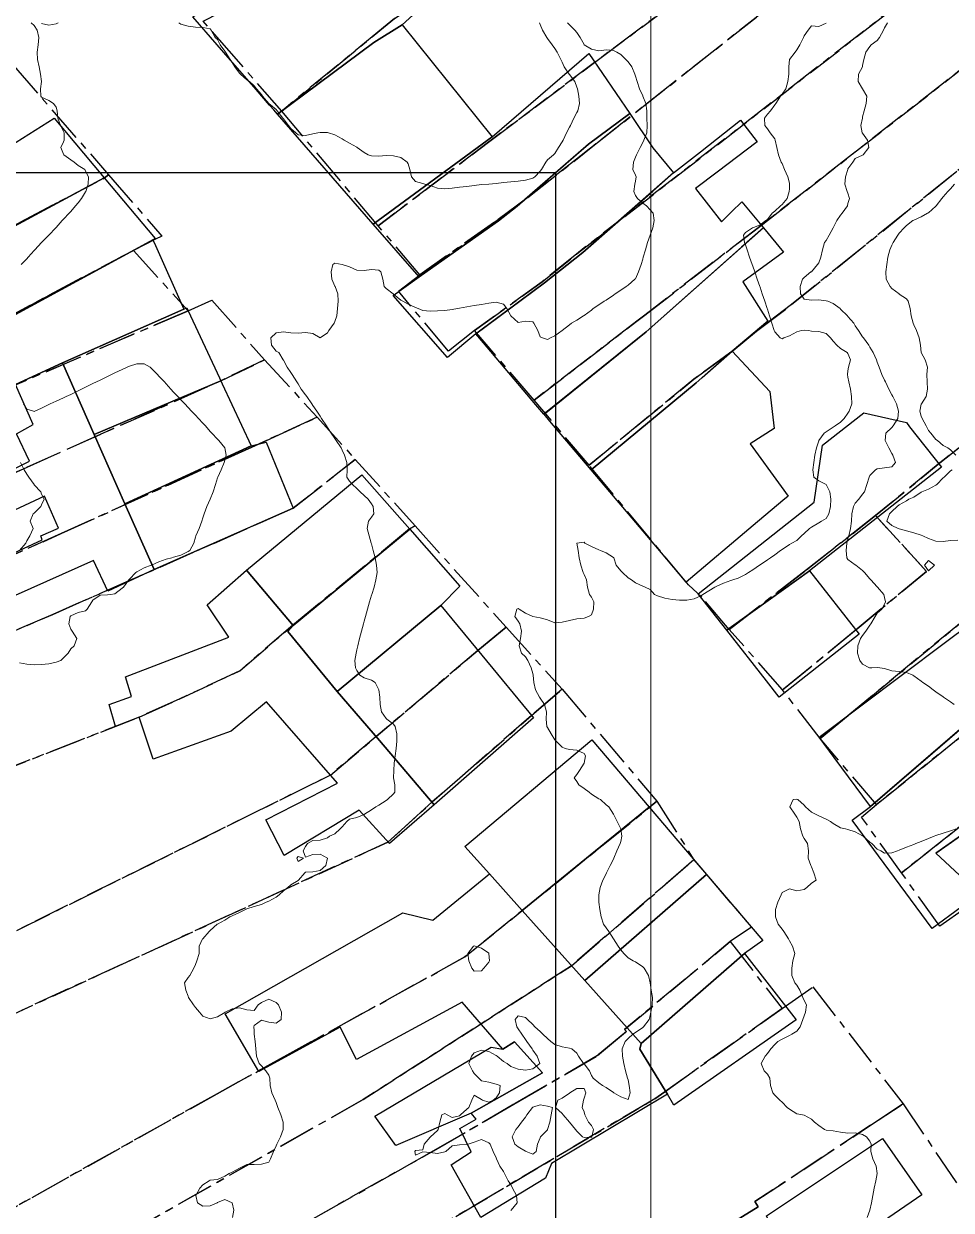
# Model space of a CAD drawing. Header units: centimetres. Extents: x 0 to 642158, y -847 to 649707.
# Drawn here: x 617224 to 617287.3, y 621390.7 to 621471.7 of the extents above; entities that cross this region are included whole.
import ezdxf

# ---------------------------------------------------------------- set-up
doc = ezdxf.new("R2010")
doc.units = ezdxf.units.CM
doc.header["$MEASUREMENT"] = 0
doc.linetypes.add('CENTERX2', pattern=[4, 2.5, -0.5, 0.5, -0.5])
doc.layers.add('MEV_grille', color=254, linetype='Continuous', lineweight=9)
doc.layers.add('WAL_topographie 0.5', color=253, linetype='Continuous', lineweight=20)
doc.layers.add('SPW_batiments', color=7, linetype='Continuous')
doc.layers.add('SPW_parcellaire cadastral', color=7, linetype='CENTERX2', lineweight=25, true_color=0xff0542)
picture_1 = doc.add_image_def('image2.png', size_in_pixel=(6614, 11023))

# ---------------------------------------------------------------- blocks, each defined once
blk = doc.blocks.new('*U112')
at = {"layer": 'MEV_grille', "transparency": 33554687}
blk.add_lwpolyline([(0, 1825.476), (0, -1825.476)], dxfattribs=at)
blk = doc.blocks.new('*U113')
at = {"layer": 'MEV_grille', "color": 0, "linetype": 'ByBlock', "lineweight": -2, "transparency": 16777216}
blk.add_blockref('*U112', (1900, 0), dxfattribs=at)

msp = doc.modelspace()

# ---------------------------------------------------------------- linework, layer by layer
at = {"layer": 'SPW_batiments'}
for points in [[(617241.095, 621465.799), (617240.807, 621466.129), (617239.883, 621467.192), (617237.987, 621469.37), (617237.219, 621470.253), (617235.568, 621472.15), (617243.319, 621477.393), (617244.901, 621478.484), (617248.426, 621480.875), (617249.983, 621481.512), (617250.819, 621481.854), (617252.988, 621483.464), (617253.941, 621481.952), (617249.926, 621479.143), (617253.534, 621474.978), (617249.835, 621471.6), (617247.913, 621470.411), (617241.336, 621465.522), (617241.095, 621465.799)], [(617241.336, 621465.522), (617247.913, 621470.411), (617249.835, 621471.6), (617255.973, 621463.97), (617247.866, 621458.017), (617241.336, 621465.522)], [(617250.996, 621454.421), (617247.866, 621458.017), (617255.973, 621463.97), (617262.584, 621469.656), (617265.369, 621465.549), (617262.556, 621463.469), (617261.501, 621462.555), (617257.678, 621459.242), (617256.405, 621458.231), (617250.996, 621454.421)], [(617229.528, 621461.169), (617219.873, 621455.994), (617219.763, 621456.187), (617217.634, 621459.913), (617217.881, 621460.068), (617226.117, 621465.231), (617229.528, 621461.169)], [(617268.351, 621461.513), (617262.163, 621456.067), (617259.548, 621454.006), (617255.119, 621450.707), (617254.87, 621450.522), (617252.935, 621448.924), (617249.222, 621453.143), (617250.996, 621454.421), (617256.405, 621458.231), (617257.678, 621459.242), (617261.735, 621462.757), (617262.556, 621463.469), (617265.369, 621465.549), (617266.942, 621463.229), (617268.351, 621461.513)], [(617272.915, 621465.097), (617274.046, 621463.634), (617271.329, 621461.565), (617269.849, 621460.438), (617271.627, 621458.166), (617272.313, 621458.842), (617273.012, 621459.53), (617274.48, 621457.758), (617272.984, 621456.432), (617266.487, 621450.67), (617259.517, 621445.041), (617258.965, 621445.692), (617255.638, 621449.617), (617254.87, 621450.522), (617259.548, 621454.006), (617262.163, 621456.067), (617266.935, 621460.267), (617268.351, 621461.513), (617268.757, 621461.832), (617270.182, 621462.951), (617272.915, 621465.097)], [(617233.001, 621457.032), (617232.839, 621456.944), (617232.641, 621456.836), (617223.469, 621451.847), (617219.99, 621455.847), (617219.873, 621455.994), (617229.528, 621461.169), (617233.001, 621457.032)], [(617273.082, 621454.08), (617274.789, 621451.383), (617272.357, 621449.349), (617272.087, 621449.113), (617269.894, 621447.195), (617262.73, 621441.252), (617259.92, 621444.566), (617259.518, 621445.041), (617259.526, 621445.048), (617266.487, 621450.67), (617272.093, 621455.642), (617274.48, 621457.758), (617275.861, 621456.089), (617273.082, 621454.08)], [(617233.017, 621456.546), (617234.959, 621452.222), (617234.753, 621452.131), (617226.669, 621448.547), (617223.477, 621447.072), (617221.673, 621451.084), (617223.469, 621451.847), (617232.641, 621456.836), (617232.839, 621456.944), (617233.017, 621456.546)], [(617235.26, 621452.102), (617237.386, 621447.516), (617237.471, 621447.333), (617228.835, 621443.664), (617226.669, 621448.547), (617234.753, 621452.131), (617234.959, 621452.222), (617235.162, 621452.312), (617235.26, 621452.102)], [(617275.798, 621439.153), (617273.788, 621437.453), (617269.224, 621433.593), (617267.524, 621435.597), (617265.526, 621437.954), (617262.73, 621441.252), (617269.894, 621447.195), (617270.301, 621447.552), (617272.357, 621449.349), (617274.919, 621446.605), (617275.219, 621444.066), (617273.576, 621443.03), (617275.685, 621440.118), (617276.16, 621439.46), (617275.798, 621439.153)], [(617228.835, 621443.664), (617230.935, 621438.931), (617232.922, 621434.449), (617229.771, 621432.964), (617228.804, 621435.064), (617223.454, 621432.681), (617222.971, 621434.064), (617220.921, 621433.264), (617220.523, 621434.272), (617225.287, 621436.481), (617225.204, 621436.747), (617226.404, 621437.281), (617225.454, 621439.464), (617220.654, 621437.23), (617219.653, 621439.513), (617222.833, 621441.054), (617224.436, 621441.831), (617223.553, 621443.714), (617224.686, 621444.347), (617223.477, 621447.072), (617226.669, 621448.547), (617228.835, 621443.664)], [(617237.567, 621447.129), (617239.536, 621442.883), (617230.935, 621438.931), (617228.835, 621443.664), (617237.471, 621447.333), (617237.567, 621447.129)], [(617286.622, 621441.43), (617277.616, 621434.352), (617277.197, 621434.052), (617271.977, 621430.316), (617270.027, 621432.797), (617277.936, 621439.043), (617278.512, 621442.931), (617281.324, 621445.14), (617284.231, 621444.472), (617284.453, 621444.189), (617286.622, 621441.43)], [(617242.42, 621438.633), (617232.922, 621434.449), (617230.935, 621438.931), (617239.536, 621442.883), (617240.57, 621443.149), (617242.42, 621438.633)], [(617250.366, 621437.196), (617242.421, 621430.633), (617239.221, 621434.399), (617247.086, 621440.916), (617250.366, 621437.196)], [(617253.787, 621433.317), (617252.471, 621432), (617245.422, 621426.133), (617242.037, 621430.216), (617242.421, 621430.633), (617250.366, 621437.196), (617253.787, 621433.317)], [(617242.421, 621430.633), (617242.037, 621430.216), (617245.422, 621426.133), (617248.302, 621422.781), (617252.031, 621418.392), (617248.973, 621415.75), (617246.923, 621418.034), (617241.789, 621414.933), (617240.539, 621417.383), (617245.423, 621419.883), (617240.588, 621425.433), (617238.188, 621423.416), (617232.873, 621421.515), (617231.905, 621424.382), (617230.305, 621423.748), (617229.872, 621425.248), (617231.388, 621425.782), (617230.972, 621427.132), (617238.021, 621429.833), (617236.537, 621432.032), (617239.221, 621434.399), (617242.421, 621430.633)], [(617281.011, 621430.033), (617275.564, 621425.752), (617274.696, 621426.856), (617271.977, 621430.316), (617277.616, 621434.352), (617281.011, 621430.033)], [(617255.284, 621428.597), (617258.805, 621424.335), (617252.031, 621418.392), (617248.302, 621422.781), (617245.422, 621426.133), (617252.471, 621432), (617255.284, 621428.597)], [(617280.539, 621417.362), (617281.781, 621418.279), (617286.017, 621421.933), (617291.992, 621427.086), (617295.867, 621430.151), (617299.261, 621426.411), (617307.164, 621432.299), (617308.048, 621431.086), (617300.367, 621425.192), (617297.66, 621423.116), (617295.652, 621421.724), (617286.306, 621415.149), (617286.246, 621415.107), (617288.173, 621413.302), (617288.287, 621413.195), (617288.462, 621413.031), (617289.805, 621411.773), (617287.964, 621411.416), (617286.001, 621409.966), (617280.539, 621417.362)], [(617288.599, 621430.77), (617291.992, 621427.086), (617281.781, 621418.279), (617279.309, 621421.626), (617278.277, 621423.023), (617286.819, 621429.434), (617288.599, 621430.77)], [(617303.53, 621421.396), (617300.8, 621419.334), (617298.99, 621418.213), (617296.616, 621416.742), (617289.805, 621411.773), (617288.462, 621413.031), (617288.287, 621413.195), (617288.173, 621413.302), (617286.246, 621415.107), (617295.652, 621421.724), (617297.66, 621423.116), (617300.648, 621425.408), (617303.996, 621427.977), (617308.048, 621431.086), (617309.122, 621429.613), (617305.1, 621426.481), (617305.724, 621425.635), (617302.288, 621423.126), (617303.53, 621421.396)], [(617266.684, 621418.248), (617258.019, 621411.197), (617255.791, 621413.686), (617254.123, 621415.551), (617262.772, 621422.835), (617266.684, 621418.248)], [(617270.604, 621413.65), (617262.292, 621406.421), (617258.019, 621411.197), (617266.684, 621418.248), (617270.604, 621413.65)], [(617258.019, 621411.197), (617262.292, 621406.421), (617266.137, 621402.114), (617266.051, 621401.726), (617267.789, 621398.909), (617267.942, 621398.652), (617260.026, 621393.935), (617259.626, 621392.935), (617255.209, 621390.251), (617253.176, 621393.835), (617254.542, 621394.735), (617253.775, 621396.318), (617254.891, 621396.951), (617254.541, 621397.351), (617259.425, 621400.118), (617257.508, 621402.235), (617256.708, 621401.718), (617253.94, 621404.935), (617246.741, 621401.034), (617245.608, 621403.234), (617240.075, 621400.216), (617237.775, 621404.133), (617249.89, 621411.034), (617251.94, 621410.534), (617255.791, 621413.686), (617258.019, 621411.197)], [(617274.44, 621409.153), (617273.19, 621408.253), (617266.137, 621402.114), (617262.292, 621406.421), (617270.604, 621413.65), (617274.44, 621409.153)], [(617276.724, 621403.737), (617268.369, 621397.906), (617267.942, 621398.652), (617267.789, 621398.909), (617266.051, 621401.726), (617266.137, 621402.114), (617273.19, 621408.253), (617276.724, 621403.737)], [(617259.425, 621400.118), (617254.541, 621397.351), (617249.423, 621395.156), (617247.971, 621397.163), (617255.925, 621401.869), (617256.708, 621401.718), (617257.508, 621402.235), (617259.425, 621400.118)], [(617285.296, 621391.8), (617277.309, 621386.304), (617277.01, 621386.755), (617274.875, 621389.969), (617274.701, 621390.36), (617278.509, 621392.902), (617282.396, 621395.497), (617282.608, 621395.638), (617285.296, 621391.8)]]:
    msp.add_lwpolyline(points, dxfattribs=at)
at = {"layer": 'SPW_parcellaire cadastral'}
for points in [[(617294.535, 621507.782), (617296.678, 621505.054), (617257.307, 621477.589), (617255.149, 621475.979), (617249.318, 621472.032), (617248.577, 621471.429), (617241.628, 621465.718), (617238.536, 621469.268), (617236.281, 621471.854), (617244.307, 621475.96), (617245.907, 621476.924), (617248.957, 621478.974), (617253.781, 621482.216), (617293.126, 621509.575), (617294.535, 621507.782)], [(617307.208, 621492.495), (617323.81, 621505.796), (617328.064, 621499.877), (617274.234, 621457.852), (617266.386, 621451.81), (617265.852, 621451.399), (617258.837, 621446.003), (617254.784, 621450.749), (617259.393, 621454.085), (617261.862, 621456.079), (617284.499, 621473.637), (617300.314, 621486.867), (617307.208, 621492.495)], [(617299.349, 621501.755), (617307.208, 621492.495), (617300.314, 621486.867), (617295.063, 621493.121), (617262.967, 621469.034), (617255.722, 621463.599), (617248.216, 621457.902), (617241.628, 621465.718), (617248.577, 621471.429), (617249.318, 621472.032), (617255.149, 621475.979), (617257.307, 621477.589), (617296.678, 621505.054), (617297.302, 621504.278), (617299.349, 621501.755)], [(617258.837, 621446.003), (617265.852, 621451.399), (617266.386, 621451.81), (617274.234, 621457.852), (617328.064, 621499.877), (617330.931, 621496.523), (617276.396, 621452.52), (617274.01, 621450.713), (617272.424, 621449.389), (617269.735, 621447.435), (617262.607, 621441.561), (617258.837, 621446.003)], [(617340.43, 621484.476), (617286.407, 621441.629), (617282.125, 621438.132), (617277.41, 621434.42), (617272.152, 621430.363), (617270.273, 621432.575), (617269.371, 621433.401), (617262.607, 621441.561), (617269.735, 621447.435), (617272.424, 621449.389), (617274.01, 621450.713), (617276.396, 621452.52), (617330.931, 621496.523), (617336.429, 621489.226), (617340.43, 621484.476)], [(617300.314, 621486.867), (617284.499, 621473.637), (617281.098, 621477.736), (617262.621, 621463.142), (617262.248, 621462.848), (617258.405, 621459.822), (617256.141, 621458.147), (617251.044, 621454.547), (617248.216, 621457.902), (617255.722, 621463.599), (617262.967, 621469.034), (617295.063, 621493.121), (617300.314, 621486.867)], [(617349.494, 621472.884), (617337.216, 621463.193), (617296.212, 621429.725), (617294.671, 621431.538), (617292.179, 621429.531), (617288.087, 621430.938), (617278.342, 621422.913), (617275.788, 621426.236), (617280.871, 621430.403), (617285.603, 621434.324), (617282.125, 621438.132), (617286.407, 621441.629), (617340.43, 621484.476), (617349.494, 621472.884)], [(617254.784, 621450.749), (617253.008, 621449.357), (617249.588, 621453.43), (617251.044, 621454.547), (617256.141, 621458.147), (617258.405, 621459.822), (617262.248, 621462.848), (617262.621, 621463.142), (617281.098, 621477.736), (617284.499, 621473.637), (617261.862, 621456.079), (617259.393, 621454.085), (617254.784, 621450.749)], [(617147.852, 621422.599), (617143.903, 621428.732), (617192.485, 621452.809), (617200.185, 621456.743), (617205.951, 621459.628), (617210.878, 621461.505), (617214.79, 621462.962), (617223.051, 621468.617), (617223.329, 621468.835), (617229.817, 621461.379), (617229.534, 621461.16), (617216.165, 621454.131), (617147.852, 621422.599)], [(617283.908, 621413.754), (617281.173, 621417.553), (617282.205, 621418.42), (617291.836, 621426.193), (617293.799, 621427.779), (617296.212, 621429.725), (617337.216, 621463.193), (617341.383, 621460.26), (617305.935, 621431.334), (617296.705, 621423.955), (617283.908, 621413.754)], [(617231.512, 621456.221), (617220.074, 621450.13), (617218.454, 621449.465), (617174.762, 621431.087), (617174.195, 621431.981), (617149.065, 621420.968), (617147.852, 621422.599), (617216.165, 621454.131), (617229.534, 621461.16), (617229.817, 621461.379), (617233.453, 621457.2), (617233.024, 621456.984), (617231.512, 621456.221)], [(617283.908, 621413.754), (617296.705, 621423.955), (617305.935, 621431.334), (617341.383, 621460.26), (617345.183, 621457.594), (617301.838, 621422.455), (617299.446, 621420.819), (617288.273, 621411.338), (617286.523, 621410.12), (617283.908, 621413.754)], [(617174.762, 621431.087), (617218.454, 621449.465), (617220.074, 621450.13), (617231.512, 621456.221), (617235.252, 621452.097), (617221.878, 621446.368), (617220.67, 621445.88), (617177.164, 621427.307), (617176.57, 621428.242), (617174.762, 621431.087)], [(617179.728, 621422.621), (617177.164, 621427.307), (617220.67, 621445.88), (617221.878, 621446.368), (617235.252, 621452.097), (617236.869, 621452.831), (617240.46, 621448.746), (617237.471, 621447.332), (617219.704, 621439.395), (617217.363, 621438.437), (617179.728, 621422.621)], [(617182.3, 621418.043), (617179.728, 621422.621), (617217.363, 621438.437), (617219.704, 621439.395), (617237.471, 621447.332), (617240.46, 621448.746), (617244.058, 621444.839), (617240.588, 621443.261), (617239.59, 621442.807), (617226.597, 621436.901), (617218.037, 621433.112), (617182.3, 621418.043)], [(617184.785, 621413.621), (617182.3, 621418.043), (617218.037, 621433.112), (617226.597, 621436.901), (617239.59, 621442.807), (617240.588, 621443.261), (617244.058, 621444.839), (617246.642, 621441.967), (617242.42, 621438.632), (617226.017, 621431.387), (617184.785, 621413.621)], [(617188.309, 621407.35), (617184.785, 621413.621), (617226.017, 621431.387), (617242.42, 621438.632), (617246.642, 621441.967), (617250.721, 621437.431), (617250.354, 621437.216), (617242.396, 621430.663), (617238.78, 621427.548), (617234.674, 621425.618), (617231.904, 621424.384), (617188.309, 621407.35)], [(617275.788, 621426.236), (617272.152, 621430.363), (617277.41, 621434.42), (617282.125, 621438.132), (617285.603, 621434.324), (617280.871, 621430.403), (617275.788, 621426.236)], [(617194.902, 621395.617), (617188.309, 621407.35), (617231.904, 621424.384), (617234.674, 621425.618), (617238.78, 621427.548), (617242.396, 621430.663), (617250.354, 621437.216), (617250.721, 621437.431), (617256.937, 621430.521), (617255.009, 621428.928), (617248.069, 621423.051), (617244.948, 621420.427), (617194.902, 621395.617)], [(617296.212, 621429.725), (617293.799, 621427.779), (617291.836, 621426.193), (617282.205, 621418.42), (617278.342, 621422.913), (617288.087, 621430.938), (617292.179, 621429.531), (617294.671, 621431.538), (617296.212, 621429.725)], [(617196.935, 621391.999), (617194.902, 621395.617), (617244.948, 621420.427), (617248.069, 621423.051), (617255.009, 621428.928), (617256.937, 621430.521), (617260.755, 621426.277), (617258.672, 621424.495), (617251.9, 621418.592), (617248.873, 621415.849), (617196.935, 621391.999)], [(617204.007, 621380.05), (617203.733, 621379.897), (617202.839, 621381.426), (617200.806, 621385.11), (617196.935, 621391.999), (617248.873, 621415.849), (617251.9, 621418.592), (617258.672, 621424.495), (617260.755, 621426.277), (617267.22, 621418.642), (617266.694, 621418.215), (617254.128, 621408.017), (617242.186, 621401.426), (617237.231, 621398.692), (617204.007, 621380.05)], [(617269.744, 621414.654), (617261.4, 621407.417), (617247.174, 621398.285), (617210.282, 621377.361), (617206.392, 621375.154), (617203.733, 621379.897), (617204.007, 621380.05), (617237.231, 621398.692), (617242.186, 621401.426), (617254.128, 621408.017), (617266.694, 621418.215), (617267.22, 621418.642), (617269.744, 621414.654)], [(617270.604, 621413.65), (617273.671, 621410.042), (617272.219, 621409.067), (617265.019, 621403.071), (617265.134, 621402.934), (617263.159, 621401.288), (617257.455, 621397.969), (617251.99, 621394.788), (617237.297, 621386.521), (617208.971, 621370.588), (617207.255, 621373.616), (617206.392, 621375.154), (617210.282, 621377.361), (617247.174, 621398.285), (617261.4, 621407.417), (617269.744, 621414.654), (617270.604, 621413.65)], [(617275.756, 621404.498), (617267.751, 621398.829), (617267.07, 621398.347), (617239.746, 621382.168), (617237.297, 621386.521), (617251.99, 621394.788), (617257.455, 621397.969), (617263.159, 621401.288), (617265.134, 621402.934), (617265.019, 621403.071), (617272.219, 621409.067), (617275.756, 621404.498)], [(617208.971, 621370.588), (617237.297, 621386.521), (617239.746, 621382.168), (617267.07, 621398.347), (617267.751, 621398.829), (617275.756, 621404.498), (617277.861, 621405.988), (617284.007, 621397.997), (617281.795, 621396.537), (617273.892, 621391.325), (617274.119, 621390.981), (617269.357, 621388.019), (617221.09, 621358.417), (617224.595, 621350.173), (617225.272, 621348.58), (617227.431, 621343.505), (617229.345, 621339.002), (617229.936, 621337.612), (617213.288, 621327.341)], [(617224.971, 621350.404), (617224.595, 621350.173), (617221.09, 621358.417), (617269.357, 621388.019), (617274.119, 621390.981), (617273.892, 621391.325), (617281.795, 621396.537), (617284.007, 621397.997), (617289.476, 621389.91), (617224.971, 621350.404)]]:
    msp.add_lwpolyline(points, dxfattribs=at)
at = {"layer": 'WAL_topographie 0.5'}
for points in [[(617224.536, 621471.75), (617224.75, 621471.562), (617224.942, 621471.25), (617225.067, 621470.75), (617225.019, 621470.25), (617224.942, 621469.75), (617224.974, 621469.25), (617225.087, 621468.75), (617225.189, 621468.25), (617225.239, 621467.75), (617225.176, 621467.25), (617225.203, 621466.75), (617225.25, 621466.674), (617225.75, 621466.44), (617226.058, 621466.25), (617226.25, 621465.987), (617226.318, 621465.75), (617226.351, 621465.25), (617226.551, 621464.75), (617226.75, 621464.333), (617226.795, 621464.25), (617226.803, 621463.75), (617226.75, 621463.62), (617226.561, 621463.25), (617226.75, 621462.796), (617226.767, 621462.75), (617227.25, 621462.4), (617227.464, 621462.25), (617227.75, 621462.021), (617228.192, 621461.75), (617228.25, 621461.636), (617228.457, 621461.25), (617228.438, 621460.75), (617228.267, 621460.25), (617228.25, 621460.219), (617227.982, 621459.75), (617227.75, 621459.467), (617227.571, 621459.25), (617227.25, 621458.875), (617227.139, 621458.75), (617226.75, 621458.346), (617226.657, 621458.25), (617226.25, 621457.792), (617226.214, 621457.75), (617225.75, 621457.25), (617225.75, 621457.25), (617225.25, 621456.75), (617225.25, 621456.75), (617224.786, 621456.25), (617224.75, 621456.208), (617224.343, 621455.75), (617224.25, 621455.654), (617223.861, 621455.25)], [(617226.387, 621471.75), (617226.25, 621471.675), (617225.75, 621471.592), (617225.25, 621471.694)], [(617259.204, 621471.75), (617259.25, 621471.642), (617259.407, 621471.25), (617259.702, 621470.75), (617259.75, 621470.684), (617260.071, 621470.25), (617260.25, 621470), (617260.418, 621469.75), (617260.662, 621469.25), (617260.75, 621469.058), (617260.897, 621468.75), (617261.232, 621468.25), (617261.25, 621468.221), (617261.613, 621467.75), (617261.75, 621467.362), (617261.792, 621467.25), (617261.885, 621466.75), (617261.948, 621466.25), (617261.815, 621465.75), (617261.75, 621465.622), (617261.562, 621465.25), (617261.315, 621464.75), (617261.25, 621464.622), (617261.062, 621464.25), (617260.815, 621463.75), (617260.75, 621463.622), (617260.516, 621463.25), (617260.25, 621462.827), (617260.162, 621462.75), (617259.75, 621462.391), (617259.652, 621462.25), (617259.343, 621461.75), (617259.25, 621461.616), (617258.884, 621461.25), (617258.75, 621461.157), (617258.25, 621461.015), (617257.75, 621460.941), (617257.25, 621460.892), (617256.75, 621460.847), (617256.25, 621460.795), (617255.75, 621460.75), (617255.75, 621460.75), (617255.25, 621460.705), (617254.75, 621460.644), (617254.25, 621460.586), (617253.75, 621460.529), (617253.25, 621460.471), (617252.75, 621460.425), (617252.25, 621460.458), (617251.75, 621460.658), (617251.4, 621460.75), (617251.25, 621460.786), (617250.75, 621460.911), (617250.471, 621461.25), (617250.363, 621461.75), (617250.25, 621462.125), (617250.187, 621462.25), (617249.75, 621462.568), (617249.25, 621462.673), (617248.75, 621462.689), (617248.25, 621462.657), (617247.75, 621462.679), (617247.519, 621462.75), (617247.25, 621462.896), (617246.778, 621463.25), (617246.75, 621463.272), (617246.25, 621463.541), (617245.893, 621463.75), (617245.75, 621463.833), (617245.25, 621464.115), (617244.813, 621464.25), (617244.75, 621464.261), (617244.25, 621464.274), (617244.1, 621464.25), (617243.75, 621464.18), (617243.25, 621464.05), (617242.75, 621464.108), (617242.594, 621464.25), (617242.25, 621464.546), (617242.094, 621464.75), (617241.75, 621465.201), (617241.712, 621465.25), (617241.313, 621465.75), (617241.25, 621465.825), (617240.75, 621466.25), (617240.75, 621466.25), (617240.323, 621466.75), (617240.25, 621466.853), (617239.921, 621467.25), (617239.75, 621467.45), (617239.422, 621467.75), (617239.25, 621467.856), (617238.814, 621468.25), (617238.75, 621468.308), (617238.443, 621468.75), (617238.25, 621469.046), (617238.123, 621469.25), (617237.788, 621469.75), (617237.75, 621469.814), (617237.429, 621470.25), (617237.25, 621470.602), (617237.096, 621470.75), (617236.818, 621471.25), (617236.75, 621471.333), (617236.25, 621471.424), (617235.75, 621471.458), (617235.25, 621471.511), (617234.75, 621471.658), (617234.609, 621471.75)], [(617261.111, 621471.75), (617261.25, 621471.613), (617261.627, 621471.25), (617261.75, 621471.078), (617261.985, 621470.75), (617262.25, 621470.257), (617262.258, 621470.25), (617262.75, 621469.948), (617263.25, 621469.844), (617263.75, 621469.901), (617264.25, 621469.869), (617264.482, 621469.75), (617264.75, 621469.583), (617265.099, 621469.25), (617265.25, 621469.086), (617265.497, 621468.75), (617265.714, 621468.25), (617265.75, 621468.107), (617265.864, 621467.75), (617266.04, 621467.25), (617266.25, 621466.769), (617266.258, 621466.75), (617266.468, 621466.25), (617266.537, 621465.75), (617266.523, 621465.25), (617266.56, 621464.75), (617266.542, 621464.25), (617266.332, 621463.75), (617266.25, 621463.583), (617266.076, 621463.25), (617265.826, 621462.75), (617265.75, 621462.57), (617265.612, 621462.25), (617265.567, 621461.75), (617265.75, 621461.357), (617265.797, 621461.25), (617265.75, 621460.95), (617265.72, 621460.75), (617265.642, 621460.25), (617265.75, 621459.964), (617265.886, 621459.75), (617266.25, 621459.454), (617266.512, 621459.25), (617266.75, 621458.987), (617266.955, 621458.75), (617267.038, 621458.25), (617266.929, 621457.75), (617266.75, 621457.25), (617266.75, 621457.25), (617266.571, 621456.75), (617266.429, 621456.25), (617266.286, 621455.75), (617266.25, 621455.625), (617266.135, 621455.25), (617265.97, 621454.75), (617265.75, 621454.292), (617265.722, 621454.25), (617265.25, 621453.845), (617265.125, 621453.75), (617264.75, 621453.5), (617264.375, 621453.25), (617264.25, 621453.163), (617263.75, 621452.833), (617263.625, 621452.75), (617263.25, 621452.5), (617262.875, 621452.25), (617262.75, 621452.15), (617262.25, 621451.774), (617262.214, 621451.75), (617261.75, 621451.468), (617261.393, 621451.25), (617261.25, 621451.15), (617260.75, 621450.75), (617260.75, 621450.75), (617260.25, 621450.393), (617259.95, 621450.25), (617259.75, 621450.145), (617259.417, 621450.25), (617259.25, 621450.333), (617259.089, 621450.75), (617258.824, 621451.25), (617258.75, 621451.341), (617258.25, 621451.393), (617257.75, 621451.303), (617257.25, 621451.75), (617257.25, 621451.75), (617256.988, 621452.25), (617256.75, 621452.544), (617256.25, 621452.679), (617255.75, 621452.611), (617255.25, 621452.534), (617254.75, 621452.466), (617254.25, 621452.382), (617253.75, 621452.276), (617253.607, 621452.25), (617253.25, 621452.184), (617252.75, 621452.122), (617252.25, 621452.09), (617251.75, 621452.083), (617251.25, 621452.13), (617250.934, 621452.25), (617250.75, 621452.317), (617250.25, 621452.563), (617249.893, 621452.75), (617249.75, 621452.818), (617249.25, 621453.233), (617249.224, 621453.25), (617248.75, 621453.628), (617248.607, 621453.75), (617248.515, 621454.25), (617248.395, 621454.75), (617248.25, 621454.873), (617247.75, 621454.919), (617247.25, 621454.841), (617246.75, 621454.875), (617246.25, 621455.092), (617245.75, 621455.25), (617245.75, 621455.25), (617245.25, 621455.341), (617245.119, 621455.25), (617245.006, 621454.75), (617245.047, 621454.25), (617245.25, 621453.786), (617245.266, 621453.75), (617245.458, 621453.25), (617245.47, 621452.75), (617245.423, 621452.25), (617245.38, 621451.75), (617245.25, 621451.361), (617245.206, 621451.25), (617244.85, 621450.75), (617244.75, 621450.596), (617244.25, 621450.25), (617244.25, 621450.25), (617244.25, 621450.25), (617243.75, 621450.544), (617243.25, 621450.619), (617242.75, 621450.583), (617242.25, 621450.604), (617241.75, 621450.667), (617241.25, 621450.6), (617240.893, 621450.25), (617240.931, 621449.75), (617241.25, 621449.356), (617241.422, 621449.25), (617241.733, 621448.75), (617241.75, 621448.722), (617242.012, 621448.25), (617242.25, 621447.89), (617242.353, 621447.75), (617242.67, 621447.25), (617242.75, 621447.118), (617242.966, 621446.75), (617243.25, 621446.375), (617243.342, 621446.25), (617243.691, 621445.75), (617243.75, 621445.644), (617244.016, 621445.25), (617244.25, 621444.904), (617244.354, 621444.75), (617244.692, 621444.25), (617244.75, 621444.142), (617245.002, 621443.75), (617245.25, 621443.377), (617245.347, 621443.25), (617245.674, 621442.75), (617245.75, 621442.588), (617245.913, 621442.25), (617246.064, 621441.75), (617246.083, 621441.25), (617246.069, 621440.75), (617246.25, 621440.487), (617246.461, 621440.25), (617246.75, 621439.985), (617246.985, 621439.75), (617247.25, 621439.505), (617247.52, 621439.25), (617247.75, 621438.921), (617247.875, 621438.75), (617247.917, 621438.25), (617247.75, 621438.028), (617247.547, 621437.75), (617247.448, 621437.25), (617247.587, 621436.75), (617247.739, 621436.25), (617247.75, 621436.208), (617247.875, 621435.75), (617247.994, 621435.25), (617248.105, 621434.75), (617248.147, 621434.25), (617248.053, 621433.75), (617247.926, 621433.25), (617247.765, 621432.75), (617247.75, 621432.704), (617247.611, 621432.25), (617247.479, 621431.75), (617247.338, 621431.25), (617247.25, 621430.917), (617247.206, 621430.75), (617247.062, 621430.25), (617246.938, 621429.75), (617246.813, 621429.25), (617246.75, 621428.964), (617246.702, 621428.75), (617246.625, 621428.25), (617246.67, 621427.75), (617246.75, 621427.55), (617246.95, 621427.25), (617247.25, 621427.063), (617247.75, 621426.902), (617248, 621426.75), (617248.25, 621426.25), (617248.25, 621426.25), (617248.315, 621425.75), (617248.337, 621425.25), (617248.425, 621424.75), (617248.75, 621424.286), (617248.788, 621424.25), (617249.25, 621423.897), (617249.359, 621423.75), (617249.474, 621423.25), (617249.474, 621422.75), (617249.435, 621422.25), (617249.37, 621421.75), (617249.31, 621421.25), (617249.269, 621420.75), (617249.25, 621420.25), (617249.339, 621419.75), (617249.339, 621419.25), (617249.25, 621419.154), (617248.846, 621418.75), (617248.75, 621418.69), (617248.25, 621418.375), (617248.054, 621418.25), (617247.75, 621418.057), (617247.268, 621417.75), (617247.25, 621417.735), (617246.75, 621417.527), (617246.25, 621417.41), (617246.065, 621417.25), (617245.75, 621416.905), (617245.609, 621416.75), (617245.25, 621416.42), (617244.896, 621416.25), (617244.75, 621416.137), (617244.25, 621415.977), (617243.75, 621415.958), (617243.38, 621415.75), (617243.25, 621415.544), (617243.089, 621415.25), (617243.25, 621414.833), (617243.75, 621415), (617244.25, 621415.034), (617244.75, 621414.75), (617244.75, 621414.75), (617244.75, 621414.75), (617244.646, 621414.25), (617244.25, 621413.922), (617243.75, 621413.828), (617243.25, 621413.803), (617243.214, 621413.75), (617242.778, 621413.25), (617242.75, 621413.229), (617242.25, 621412.946), (617242.046, 621412.75), (617241.75, 621412.527), (617241.464, 621412.25), (617241.25, 621412.098), (617240.75, 621411.816), (617240.577, 621411.75), (617240.25, 621411.607), (617239.75, 621411.455), (617239.25, 621411.291), (617239.162, 621411.25), (617238.75, 621411.062), (617238.25, 621410.833), (617238.09, 621410.75), (617237.75, 621410.531), (617237.25, 621410.259), (617237.238, 621410.25), (617236.75, 621409.816), (617236.68, 621409.75), (617236.25, 621409.258), (617236.238, 621409.25), (617236.005, 621408.75), (617235.989, 621408.25), (617235.842, 621407.75), (617235.75, 621407.5), (617235.629, 621407.25), (617235.354, 621406.75), (617235.25, 621406.613), (617235.008, 621406.25), (617235.099, 621405.75), (617235.25, 621405.337), (617235.283, 621405.25), (617235.621, 621404.75), (617235.75, 621404.58), (617236.016, 621404.25), (617236.25, 621403.981), (617236.75, 621403.798), (617237.25, 621403.926), (617237.75, 621404.235), (617237.775, 621404.25), (617238.25, 621404.471), (617238.75, 621404.547), (617239.25, 621404.402), (617239.75, 621404.375), (617240.034, 621404.75), (617240.25, 621404.92), (617240.75, 621405.13), (617241.25, 621404.923), (617241.403, 621404.75), (617241.614, 621404.25), (617241.591, 621403.75), (617241.25, 621403.5), (617240.75, 621403.561), (617240.25, 621403.717), (617239.75, 621403.334), (617239.739, 621403.25), (617239.75, 621403), (617239.759, 621402.75), (617239.818, 621402.25), (617239.869, 621401.75), (617239.909, 621401.25), (617240.09, 621400.75), (617240.25, 621400.59), (617240.552, 621400.25), (617240.75, 621399.96), (617240.816, 621399.75), (617240.851, 621399.25), (617240.953, 621398.75), (617241.184, 621398.25), (617241.25, 621398.088), (617241.374, 621397.75), (617241.562, 621397.25), (617241.733, 621396.75), (617241.722, 621396.25), (617241.537, 621395.75), (617241.292, 621395.25), (617241.25, 621395.143), (617241.073, 621394.75), (617240.87, 621394.25), (617240.75, 621394.019), (617240.25, 621393.893), (617239.75, 621393.86), (617239.25, 621393.855), (617239.028, 621393.75), (617238.75, 621393.607), (617238.25, 621393.335), (617238.055, 621393.25), (617237.75, 621393.06), (617237.25, 621392.833), (617236.75, 621392.79), (617236.687, 621392.75), (617236.25, 621392.481), (617236.056, 621392.25), (617235.783, 621391.75), (617235.875, 621391.25), (617236.25, 621391.025), (617236.75, 621391.038), (617237.228, 621391.25), (617237.25, 621391.264), (617237.75, 621391.474), (617238.25, 621391.25), (617238.25, 621391.25), (617238.371, 621390.75), (617238.264, 621390.25)], [(617278.75, 621471.712), (617278.25, 621471.5), (617277.75, 621471.539), (617277.538, 621471.25), (617277.25, 621470.855), (617277.212, 621470.75), (617276.96, 621470.25), (617276.75, 621469.9), (617276.652, 621469.75), (617276.25, 621469.25), (617276.25, 621469.25), (617276.225, 621468.75), (617276.218, 621468.25), (617276.136, 621467.75), (617276, 621467.25), (617275.75, 621466.872), (617275.658, 621466.75), (617275.338, 621466.25), (617275.25, 621466.143), (617274.968, 621465.75), (617274.75, 621465.504), (617274.566, 621465.25), (617274.571, 621464.75), (617274.75, 621464.512), (617274.944, 621464.25), (617275.25, 621463.831), (617275.281, 621463.75), (617275.406, 621463.25), (617275.519, 621462.75), (617275.703, 621462.25), (617275.75, 621462.154), (617275.928, 621461.75), (617276.143, 621461.25), (617276.25, 621460.807), (617276.264, 621460.75), (617276.25, 621460.417), (617276.243, 621460.25), (617276.098, 621459.75), (617275.75, 621459.355), (617275.637, 621459.25), (617275.25, 621458.907), (617275.086, 621458.75), (617274.75, 621458.335), (617274.657, 621458.25), (617274.25, 621457.962), (617273.75, 621457.753), (617273.741, 621457.75), (617273.25, 621457.438), (617273.12, 621457.25), (617273.2, 621456.75), (617273.25, 621456.6), (617273.368, 621456.25), (617273.539, 621455.75), (617273.713, 621455.25), (617273.75, 621455.146), (617273.889, 621454.75), (617274.058, 621454.25), (617274.233, 621453.75), (617274.25, 621453.702), (617274.407, 621453.25), (617274.575, 621452.75), (617274.737, 621452.25), (617274.75, 621452.209), (617274.89, 621451.75), (617275.051, 621451.25), (617275.219, 621450.75), (617275.25, 621450.672), (617275.625, 621450.25), (617275.75, 621450.183), (617275.884, 621450.25), (617276.25, 621450.388), (617276.75, 621450.673), (617277.071, 621450.75), (617277.25, 621450.79), (617277.554, 621450.75), (617277.75, 621450.713), (617278.25, 621450.677), (617278.75, 621450.55), (617279.063, 621450.25), (617279.25, 621450.029), (617279.482, 621449.75), (617279.75, 621449.536), (617280.204, 621449.25), (617280.25, 621449.194), (617280.413, 621448.75), (617280.277, 621448.25), (617280.25, 621448.011), (617280.213, 621447.75), (617280.25, 621447.583), (617280.31, 621447.25), (617280.415, 621446.75), (617280.495, 621446.25), (617280.508, 621445.75), (617280.337, 621445.25), (617280.25, 621445.125), (617279.979, 621444.75), (617279.75, 621444.511), (617279.383, 621444.25), (617279.25, 621444.157), (617278.75, 621443.854), (617278.622, 621443.75), (617278.262, 621443.25), (617278.25, 621443.228), (617278.096, 621442.75), (617277.988, 621442.25), (617277.923, 621441.75), (617277.86, 621441.25), (617277.929, 621440.75), (617278.25, 621440.507), (617278.75, 621440.25), (617278.75, 621440.25), (617279.002, 621439.75), (617279.074, 621439.25), (617279.067, 621438.75), (617278.942, 621438.25), (617278.75, 621437.939), (617278.446, 621437.75), (617278.25, 621437.632), (617277.75, 621437.336), (617277.63, 621437.25), (617277.25, 621436.905), (617277.072, 621436.75), (617276.75, 621436.436), (617276.421, 621436.25), (617276.25, 621436.15), (617275.75, 621435.82), (617275.654, 621435.75), (617275.25, 621435.454), (617274.954, 621435.25), (617274.75, 621435.111), (617274.25, 621434.778), (617274.208, 621434.75), (617273.75, 621434.436), (617273.461, 621434.25), (617273.25, 621434.106), (617272.75, 621433.857), (617272.397, 621433.75), (617272.25, 621433.701), (617271.75, 621433.526), (617271.25, 621433.299), (617271.169, 621433.25), (617270.75, 621433.003), (617270.348, 621432.75), (617270.25, 621432.687), (617269.75, 621432.451), (617269.25, 621432.352), (617268.75, 621432.36), (617268.25, 621432.408), (617267.75, 621432.49), (617267.25, 621432.652), (617267.05, 621432.75), (617266.75, 621433.076), (617266.417, 621433.25), (617266.25, 621433.313), (617265.75, 621433.533), (617265.479, 621433.75), (617265.25, 621433.878), (617264.878, 621434.25), (617264.75, 621434.367), (617264.429, 621434.75), (617264.269, 621435.25), (617264.25, 621435.276), (617263.75, 621435.597), (617263.375, 621435.75), (617263.25, 621435.801), (617262.75, 621436.025), (617262.308, 621436.25), (617262.25, 621436.315), (617261.75, 621436.25), (617261.85, 621435.75), (617261.92, 621435.25), (617262.019, 621434.75), (617262.189, 621434.25), (617262.25, 621434.111), (617262.421, 621433.75), (617262.487, 621433.25), (617262.617, 621432.75), (617262.75, 621432.559), (617262.912, 621432.25), (617262.903, 621431.75), (617262.75, 621431.357), (617262.562, 621431.25), (617262.25, 621431.141), (617261.75, 621431.078), (617261.25, 621430.971), (617260.75, 621430.856), (617260.25, 621430.819), (617259.75, 621431.015), (617259.25, 621431.165), (617258.75, 621431.25), (617258.75, 621431.25), (617258.25, 621431.464), (617257.815, 621431.75), (617257.75, 621431.798), (617257.662, 621431.75), (617257.538, 621431.25), (617257.75, 621430.932), (617257.868, 621430.75), (617257.985, 621430.25), (617257.906, 621429.75), (617257.828, 621429.25), (617257.972, 621428.75), (617258.25, 621428.487), (617258.42, 621428.25), (617258.633, 621427.75), (617258.75, 621427.361), (617258.785, 621427.25), (617258.831, 621426.75), (617258.938, 621426.25), (617259.208, 621425.75), (617259.25, 621425.683), (617259.545, 621425.25), (617259.698, 621424.75), (617259.67, 621424.25), (617259.701, 621423.75), (617259.75, 621423.662), (617260, 621423.25), (617260.25, 621422.838), (617260.338, 621422.75), (617260.75, 621422.321), (617260.956, 621422.25), (617261.25, 621422.174), (617261.75, 621422.123), (617262.25, 621421.905), (617262.357, 621421.75), (617262.26, 621421.25), (617262.25, 621421.232), (617261.936, 621420.75), (617261.75, 621420.464), (617261.579, 621420.25), (617261.75, 621420), (617261.904, 621419.75), (617262.25, 621419.505), (617262.591, 621419.25), (617262.75, 621419.117), (617263.25, 621418.817), (617263.375, 621418.75), (617263.75, 621418.397), (617263.929, 621418.25), (617264.25, 621417.75), (617264.25, 621417.75), (617264.5, 621417.25), (617264.75, 621416.75), (617264.75, 621416.75), (617264.828, 621416.25), (617264.75, 621415.9), (617264.714, 621415.75), (617264.488, 621415.25), (617264.276, 621414.75), (617264.25, 621414.696), (617264.027, 621414.25), (617263.78, 621413.75), (617263.75, 621413.689), (617263.54, 621413.25), (617263.34, 621412.75), (617263.25, 621412.25), (617263.266, 621411.75), (617263.328, 621411.25), (617263.412, 621410.75), (617263.578, 621410.25), (617263.75, 621410), (617263.935, 621409.75), (617264.25, 621409.25), (617264.25, 621409.25), (617264.565, 621408.75), (617264.75, 621408.5), (617264.967, 621408.25), (617265.25, 621407.967), (617265.607, 621407.75), (617265.75, 621407.676), (617266.25, 621407.354), (617266.35, 621407.25), (617266.637, 621406.75), (617266.75, 621406.25), (617266.75, 621406.25), (617266.833, 621405.75), (617266.912, 621405.25), (617266.891, 621404.75), (617266.8, 621404.25), (617266.75, 621404.028), (617266.682, 621403.75), (617266.3, 621403.25), (617266.25, 621403.216), (617265.75, 621402.875), (617265.573, 621402.75), (617265.25, 621402.464), (617265.042, 621402.25), (617264.84, 621401.75), (617264.875, 621401.25), (617264.968, 621400.75), (617265.075, 621400.25), (617265.219, 621399.75), (617265.25, 621399.639), (617265.337, 621399.25), (617265.388, 621398.75), (617265.25, 621398.306), (617264.75, 621398.47), (617264.29, 621398.75), (617264.25, 621398.773), (617263.75, 621399.109), (617263.509, 621399.25), (617263.25, 621399.425), (617262.868, 621399.75), (617262.75, 621399.932), (617262.625, 621400.25), (617262.25, 621400.727), (617262.221, 621400.75), (617261.869, 621401.25), (617261.75, 621401.458), (617261.417, 621401.75), (617261.25, 621401.796), (617260.75, 621401.878), (617260.25, 621402.048), (617259.974, 621402.25), (617259.75, 621402.457), (617259.442, 621402.75), (617259.25, 621402.924), (617258.9, 621403.25), (617258.75, 621403.4), (617258.391, 621403.75), (617258.25, 621403.881), (617257.75, 621404), (617257.544, 621403.75), (617257.66, 621403.25), (617257.75, 621403.11), (617258.015, 621402.75), (617258.25, 621402.386), (617258.354, 621402.25), (617258.705, 621401.75), (617258.75, 621401.671), (617259.058, 621401.25), (617259.225, 621400.75), (617258.75, 621400.385), (617258.25, 621400.293), (617257.75, 621400.363), (617257.25, 621400.536), (617257.01, 621400.75), (617256.75, 621400.883), (617256.331, 621401.25), (617256.25, 621401.301), (617255.75, 621401.577), (617255.25, 621401.655), (617254.75, 621401.477), (617254.571, 621401.25), (617254.399, 621400.75), (617254.636, 621400.25), (617254.75, 621400.068), (617255.068, 621399.75), (617255.25, 621399.568), (617255.75, 621399.48), (617256.25, 621399.345), (617256.536, 621399.25), (617256.491, 621398.75), (617256.25, 621398.417), (617256.044, 621398.25), (617255.75, 621398.107), (617255.333, 621398.25), (617255.25, 621398.296), (617254.75, 621398.583), (617254.589, 621398.25), (617254.391, 621397.75), (617254.25, 621397.635), (617253.833, 621397.25), (617253.75, 621397.179), (617253.25, 621397.071), (617252.917, 621397.25), (617252.75, 621397.346), (617252.541, 621397.25), (617252.417, 621396.75), (617252.309, 621396.25), (617252.25, 621396.187), (617251.783, 621395.75), (617251.75, 621395.725), (617251.337, 621395.25), (617251.25, 621394.85), (617250.75, 621394.807), (617250.709, 621394.75), (617250.75, 621394.5), (617251.25, 621394.721), (617251.75, 621394.674), (617252.25, 621394.601), (617252.75, 621394.721), (617252.813, 621394.75), (617253.25, 621395.125), (617253.75, 621395.206), (617254.25, 621395.232), (617254.341, 621395.25), (617254.75, 621395.375), (617255.25, 621395.556), (617255.75, 621395.343), (617255.836, 621395.25), (617256.056, 621394.75), (617256.25, 621394.313), (617256.274, 621394.25), (617256.513, 621393.75), (617256.75, 621393.385), (617256.826, 621393.25), (617257.083, 621392.75), (617257.25, 621392.491), (617257.377, 621392.25), (617257.637, 621391.75), (617257.68, 621391.25), (617257.285, 621390.75), (617257.25, 621390.711)], [(617282.942, 621471.75), (617282.75, 621471.396), (617282.681, 621471.25), (617282.401, 621470.75), (617282.25, 621470.547), (617281.838, 621470.25), (617281.75, 621470.139), (617281.458, 621469.75), (617281.338, 621469.25), (617281.25, 621468.841), (617281.231, 621468.75), (617280.977, 621468.25), (617280.95, 621467.75), (617281.25, 621467.25), (617281.25, 621467.25), (617281.528, 621466.75), (617281.486, 621466.25), (617281.352, 621465.75), (617281.25, 621465.341), (617281.229, 621465.25), (617281.123, 621464.75), (617281.224, 621464.25), (617281.25, 621464.221), (617281.583, 621463.75), (617281.674, 621463.25), (617281.281, 621462.75), (617281.25, 621462.717), (617280.75, 621462.493), (617280.57, 621462.25), (617280.25, 621461.793), (617280.233, 621461.75), (617280.088, 621461.25), (617280.038, 621460.75), (617280.19, 621460.25), (617280.25, 621460.125), (617280.362, 621459.75), (617280.25, 621459.424), (617280.205, 621459.25), (617279.849, 621458.75), (617279.75, 621458.622), (617279.485, 621458.25), (617279.25, 621457.75), (617279.25, 621457.75), (617278.966, 621457.25), (617278.75, 621456.907), (617278.643, 621456.75), (617278.51, 621456.25), (617278.4, 621455.75), (617278.25, 621455.375), (617278.168, 621455.25), (617277.75, 621454.767), (617277.721, 621454.75), (617277.25, 621454.366), (617277.157, 621454.25), (617276.997, 621453.75), (617277.006, 621453.25), (617277.25, 621452.889), (617277.75, 621452.826), (617278.25, 621452.846), (617278.75, 621452.791), (617278.871, 621452.75), (617279.25, 621452.607), (617279.714, 621452.25), (617279.75, 621452.216), (617280.224, 621451.75), (617280.25, 621451.722), (617280.651, 621451.25), (617280.75, 621451.085), (617280.964, 621450.75), (617281.25, 621450.33), (617281.308, 621450.25), (617281.679, 621449.75), (617281.75, 621449.618), (617281.973, 621449.25), (617282.202, 621448.75), (617282.25, 621448.605), (617282.372, 621448.25), (617282.562, 621447.75), (617282.75, 621447.373), (617282.81, 621447.25), (617283.046, 621446.75), (617283.25, 621446.376), (617283.302, 621446.25), (617283.55, 621445.75), (617283.692, 621445.25), (617283.64, 621444.75), (617283.336, 621444.25), (617283.25, 621444.137), (617282.826, 621443.75), (617282.776, 621443.25), (617283.037, 621442.75), (617283.25, 621442.355), (617283.309, 621442.25), (617283.491, 621441.75), (617283.25, 621441.453), (617282.75, 621441.386), (617282.25, 621441.319), (617282.115, 621441.25), (617281.75, 621440.86), (617281.688, 621440.75), (617281.529, 621440.25), (617281.37, 621439.75), (617281.25, 621439.601), (617280.982, 621439.25), (617280.75, 621438.976), (617280.618, 621438.75), (617280.518, 621438.25), (617280.493, 621437.75), (617280.427, 621437.25), (617280.298, 621436.75), (617280.25, 621436.539), (617280.178, 621436.25), (617280.119, 621435.75), (617280.181, 621435.25), (617280.25, 621435.141), (617280.75, 621434.774), (617280.781, 621434.75), (617281.25, 621434.393), (617281.382, 621434.25), (617281.75, 621433.804), (617281.8, 621433.75), (617282.25, 621433.259), (617282.258, 621433.25), (617282.69, 621432.75), (617282.75, 621432.54), (617282.804, 621432.25), (617282.75, 621432.078), (617282.556, 621431.75), (617282.25, 621431.47), (617282.095, 621431.25), (617281.808, 621430.75), (617281.75, 621430.656), (617281.463, 621430.25), (617281.25, 621429.948), (617281.102, 621429.75), (617280.911, 621429.25), (617280.906, 621428.75), (617281.066, 621428.25), (617281.25, 621427.991), (617281.714, 621427.75), (617281.75, 621427.74), (617281.875, 621427.75), (617282.25, 621427.775), (617282.417, 621427.75), (617282.75, 621427.696), (617283.25, 621427.549), (617283.75, 621427.496), (617284.25, 621427.436), (617284.673, 621427.25), (617284.75, 621427.199), (617285.25, 621426.823), (617285.357, 621426.75), (617285.75, 621426.482), (617286.056, 621426.25), (617286.25, 621426.11), (617286.75, 621425.762), (617286.767, 621425.75), (617287.25, 621425.42), (617287.5, 621425.25)], [(617287.522, 621460.75), (617287.25, 621460.431), (617287.062, 621460.25), (617286.75, 621459.879), (617286.64, 621459.75), (617286.254, 621459.25), (617286.25, 621459.246), (617285.75, 621458.782), (617285.682, 621458.75), (617285.25, 621458.504), (617284.75, 621458.293), (617284.671, 621458.25), (617284.25, 621457.917), (617284.07, 621457.75), (617283.75, 621457.394), (617283.653, 621457.25), (617283.328, 621456.75), (617283.25, 621456.576), (617283.108, 621456.25), (617282.978, 621455.75), (617282.905, 621455.25), (617282.827, 621454.75), (617282.864, 621454.25), (617283.132, 621453.75), (617283.25, 621453.621), (617283.731, 621453.25), (617283.75, 621453.24), (617284.25, 621452.912), (617284.365, 621452.75), (617284.491, 621452.25), (617284.563, 621451.75), (617284.706, 621451.25), (617284.75, 621451.153), (617284.931, 621450.75), (617285.113, 621450.25), (617285.185, 621449.75), (617285.25, 621449.25), (617285.25, 621449.25), (617285.518, 621448.75), (617285.664, 621448.25), (617285.624, 621447.75), (617285.643, 621447.25), (617285.681, 621446.75), (617285.577, 621446.25), (617285.254, 621445.75), (617285.25, 621445.739), (617285.152, 621445.25), (617285.25, 621444.903), (617285.308, 621444.75), (617285.586, 621444.25), (617285.75, 621443.931), (617285.893, 621443.75), (617286.25, 621443.323), (617286.343, 621443.25), (617286.75, 621442.919), (617287.048, 621442.75), (617287.25, 621442.612), (617287.594, 621442.25)], [(617224.012, 621445.75), (617224.25, 621445.387), (617224.692, 621445.25), (617224.75, 621445.229), (617224.797, 621445.25), (617225.25, 621445.454), (617225.75, 621445.706), (617225.838, 621445.75), (617226.25, 621445.944), (617226.75, 621446.167), (617226.938, 621446.25), (617227.25, 621446.397), (617227.75, 621446.641), (617227.971, 621446.75), (617228.25, 621446.892), (617228.75, 621447.132), (617229, 621447.25), (617229.25, 621447.368), (617229.75, 621447.608), (617230.029, 621447.75), (617230.25, 621447.859), (617230.75, 621448.101), (617231.083, 621448.25), (617231.25, 621448.321), (617231.75, 621448.474), (617232.25, 621448.487), (617232.659, 621448.25), (617232.75, 621448.167), (617233.15, 621447.75), (617233.25, 621447.65), (617233.635, 621447.25), (617233.75, 621447.125), (617234.071, 621446.75), (617234.25, 621446.558), (617234.546, 621446.25), (617234.75, 621446.03), (617235.019, 621445.75), (617235.25, 621445.5), (617235.481, 621445.25), (617235.75, 621444.97), (617235.954, 621444.75), (617236.25, 621444.442), (617236.429, 621444.25), (617236.75, 621443.875), (617236.865, 621443.75), (617237.25, 621443.35), (617237.35, 621443.25), (617237.75, 621442.75), (617237.75, 621442.75), (617237.833, 621442.25), (617237.75, 621441.917), (617237.707, 621441.75), (617237.492, 621441.25), (617237.265, 621440.75), (617237.25, 621440.708), (617237.105, 621440.25), (617236.953, 621439.75), (617236.75, 621439.25), (617236.75, 621439.25), (617236.521, 621438.75), (617236.333, 621438.25), (617236.25, 621437.977), (617236.181, 621437.75), (617235.992, 621437.25), (617235.782, 621436.75), (617235.75, 621436.65), (617235.636, 621436.25), (617235.354, 621435.75), (617235.25, 621435.68), (617234.75, 621435.435), (617234.25, 621435.283), (617234.132, 621435.25), (617233.75, 621435.147), (617233.25, 621434.975), (617232.75, 621434.758), (617232.735, 621434.75), (617232.25, 621434.56), (617231.75, 621434.302), (617231.675, 621434.25), (617231.25, 621433.795), (617231.21, 621433.75), (617230.846, 621433.25), (617230.75, 621433.168), (617230.25, 621432.8), (617229.942, 621432.75), (617229.75, 621432.719), (617229.25, 621432.708), (617228.75, 621432.35), (617228.676, 621432.25), (617228.355, 621431.75), (617228.25, 621431.635), (617227.75, 621431.509), (617227.25, 621431.301), (617227.194, 621431.25), (617227.101, 621430.75), (617227.25, 621430.379), (617227.35, 621430.25), (617227.646, 621429.75), (617227.477, 621429.25), (617227.25, 621429.042), (617227.075, 621428.75), (617226.75, 621428.417), (617226.569, 621428.25), (617226.25, 621428.122), (617225.75, 621428.023), (617225.25, 621427.975), (617224.75, 621427.957), (617224.25, 621427.988), (617223.75, 621428.088)], [(617223.823, 621441.75), (617224.068, 621441.25), (617224.25, 621440.95), (617224.374, 621440.75), (617224.736, 621440.25), (617224.75, 621440.229), (617225.192, 621439.75), (617225.25, 621439.592), (617225.436, 621439.25), (617225.25, 621438.868), (617225.194, 621438.75), (617224.75, 621438.293), (617224.671, 621438.25), (617224.477, 621437.75), (617224.682, 621437.25), (617224.448, 621436.75), (617224.25, 621436.4), (617224.188, 621436.25), (617223.75, 621435.75)], [(617287.357, 621441.25), (617287.25, 621441.191), (617286.809, 621440.75), (617286.75, 621440.712), (617286.307, 621440.25), (617286.25, 621440.201), (617285.75, 621439.925), (617285.28, 621439.75), (617285.25, 621439.732), (617284.75, 621439.395), (617284.403, 621439.25), (617284.25, 621439.134), (617283.75, 621438.861), (617283.61, 621438.75), (617283.25, 621438.404), (617283.083, 621438.25), (617282.901, 621437.75), (617283.25, 621437.452), (617283.667, 621437.25), (617283.75, 621437.218), (617284.25, 621437.097), (617284.75, 621436.955), (617285.25, 621436.794), (617285.357, 621436.75), (617285.75, 621436.567), (617286.25, 621436.395), (617286.75, 621436.365), (617287.25, 621436.419), (617287.75, 621436.451)], [(617285.75, 621434.365), (617286.155, 621434.75), (617285.75, 621435.076), (617285.462, 621434.75), (617285.75, 621434.365)], [(617287.635, 621416.75), (617287.25, 621416.622), (617286.75, 621416.475), (617286.25, 621416.3), (617286.125, 621416.25), (617285.75, 621416.1), (617285.25, 621415.9), (617284.875, 621415.75), (617284.75, 621415.7), (617284.25, 621415.5), (617283.75, 621415.3), (617283.617, 621415.25), (617283.25, 621415.122), (617282.75, 621415.102), (617282.492, 621415.25), (617282.25, 621415.371), (617281.877, 621415.75), (617281.75, 621415.857), (617281.282, 621416.25), (617281.25, 621416.274), (617280.75, 621416.545), (617280.25, 621416.716), (617280.083, 621416.75), (617279.75, 621416.82), (617279.25, 621417.125), (617279.06, 621417.25), (617278.75, 621417.421), (617278.25, 621417.645), (617278.025, 621417.75), (617277.75, 621417.891), (617277.35, 621418.25), (617277.25, 621418.375), (617276.83, 621418.75), (617276.75, 621418.794), (617276.5, 621418.75), (617276.288, 621418.25), (617276.632, 621417.75), (617276.75, 621417.546), (617276.926, 621417.25), (617277.011, 621416.75), (617277.18, 621416.25), (617277.25, 621416.107), (617277.484, 621415.75), (617277.562, 621415.25), (617277.533, 621414.75), (617277.71, 621414.25), (617277.75, 621414.159), (617277.923, 621413.75), (617278.083, 621413.25), (617277.75, 621413.05), (617277.45, 621412.75), (617277.25, 621412.632), (617276.75, 621412.53), (617276.25, 621412.67), (617275.75, 621412.408), (617275.692, 621412.25), (617275.469, 621411.75), (617275.317, 621411.25), (617275.313, 621410.75), (617275.478, 621410.25), (617275.75, 621409.92), (617275.871, 621409.75), (617276.199, 621409.25), (617276.25, 621409.125), (617276.468, 621408.75), (617276.614, 621408.25), (617276.491, 621407.75), (617276.422, 621407.25), (617276.424, 621406.75), (617276.63, 621406.25), (617276.75, 621406.095), (617276.965, 621405.75), (617277.173, 621405.25), (617277.25, 621405.042), (617277.428, 621404.75), (617277.354, 621404.25), (617277.25, 621403.992), (617277.175, 621403.75), (617276.994, 621403.25), (617276.75, 621402.955), (617276.412, 621402.75), (617276.25, 621402.654), (617275.75, 621402.421), (617275.474, 621402.25), (617275.25, 621402.046), (617274.983, 621401.75), (617274.75, 621401.439), (617274.598, 621401.25), (617274.333, 621400.75), (617274.544, 621400.25), (617274.75, 621400.016), (617274.91, 621399.75), (617274.972, 621399.25), (617275.119, 621398.75), (617275.25, 621398.592), (617275.611, 621398.25), (617275.75, 621398.111), (617276.111, 621397.75), (617276.25, 621397.625), (617276.75, 621397.327), (617277.15, 621397.25), (617277.25, 621397.219), (617277.75, 621396.958), (617277.958, 621396.75), (617278.25, 621396.531), (617278.659, 621396.25), (617278.75, 621396.21), (617279.25, 621396.159), (617279.75, 621396.075), (617280.25, 621395.991), (617280.75, 621396.015), (617281.25, 621395.912), (617281.518, 621395.75), (617281.75, 621395.444), (617281.832, 621395.25), (617281.814, 621394.75), (617281.938, 621394.25), (617282.176, 621393.75), (617282.233, 621393.25), (617282.143, 621392.75), (617282.026, 621392.25), (617281.946, 621391.75), (617281.842, 621391.25), (617281.75, 621390.75), (617281.75, 621390.75), (617281.566, 621390.25)], [(617242.75, 621414.536), (617243.125, 621414.75), (617242.75, 621414.861), (617242.671, 621414.75), (617242.75, 621414.536)], [(617255.25, 621407.08), (617255.411, 621407.25), (617255.75, 621407.662), (617255.811, 621407.75), (617255.766, 621408.25), (617255.75, 621408.268), (617255.25, 621408.627), (617254.825, 621408.75), (617254.75, 621408.771), (617254.7, 621408.75), (617254.325, 621408.25), (617254.384, 621407.75), (617254.595, 621407.25), (617254.75, 621407.04), (617255.25, 621407.08)], [(617262.789, 621395.75), (617262.75, 621395.724), (617262.25, 621395.691), (617262.145, 621395.75), (617261.75, 621396.145), (617261.655, 621396.25), (617261.25, 621396.75), (617261.25, 621396.75), (617260.817, 621397.25), (617260.75, 621397.35), (617260.306, 621397.75), (617260.45, 621398.25), (617260.75, 621398.396), (617261.25, 621398.72), (617261.29, 621398.75), (617261.75, 621399.053), (617262.25, 621399.05), (617262.36, 621398.75), (617262.25, 621398.375), (617262.202, 621398.25), (617262.119, 621397.75), (617262.25, 621397.444), (617262.306, 621397.25), (617262.558, 621396.75), (617262.75, 621396.517), (617262.889, 621396.25), (617262.789, 621395.75)], [(617258.985, 621394.75), (617258.75, 621394.576), (617258.306, 621394.75), (617258.25, 621394.767), (617257.75, 621395.074), (617257.528, 621395.25), (617257.336, 621395.75), (617257.607, 621396.25), (617257.75, 621396.438), (617257.994, 621396.75), (617258.25, 621397.1), (617258.34, 621397.25), (617258.724, 621397.75), (617258.75, 621397.773), (617259.25, 621397.933), (617259.75, 621397.843), (617260.107, 621397.75), (617260, 621397.25), (617259.925, 621396.75), (617259.763, 621396.25), (617259.75, 621396.231), (617259.287, 621395.75), (617259.25, 621395.673), (617259.078, 621395.25), (617258.985, 621394.75)]]:
    msp.add_lwpolyline(points, dxfattribs=at)

# ---------------------------------------------------------------- block references
at = {"layer": 'MEV_grille', "transparency": 33554687}
msp.add_blockref('*U113', (615366.814, 620593.644), dxfattribs=at)

# ---------------------------------------------------------------- pictures from other files: only their frames are drawn
image = msp.add_image(picture_1, insert=(616830.845, 620745.783), size_in_units=(429.466, 715.756), dxfattribs=dict(brightness=75))
image.dxf.flags = 7

doc.saveas('drawing.dxf')
